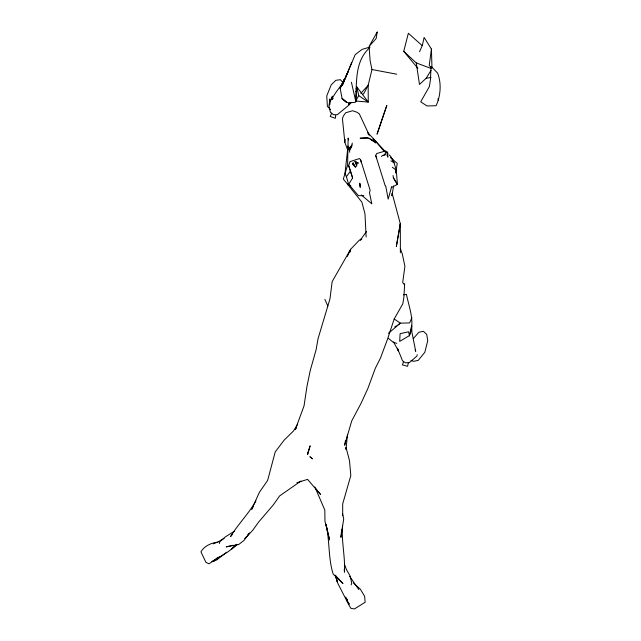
<?xml version="1.0" encoding="UTF-8"?>
<svg xmlns="http://www.w3.org/2000/svg" width="641" height="641" viewBox="0 0 641 641"><rect width="100%" height="100%" fill="white"/><g stroke="black" fill="none" stroke-linecap="round" stroke-linejoin="round"><path stroke-width="0.96" d="M403.526 294.828L406.434 294.363C409.19 307.952 415.256 321.838 409.455 335.588L399.688 341.413L400.096 333.681L408.573 331.798L409.455 335.588M369.793 47.114L369.28 49.101L370.097 60.639L371.972 69.54L368.166 85.285L368.255 102.095L355.691 101.006C356.837 82.649 354.545 62.009 369.192 48.139L369.793 47.114L362.077 49.389L355.154 54.685L342.294 85.469L347.911 72.032L340.171 88.306L342.102 98.57L346.557 102.256L348.784 102.816L355.202 102.36L356.564 100.941M404.655 283.586L403.942 296.847L402.844 303.77L394.183 319.002L387.372 339.61L380.425 358.167L375.289 368.351L367.846 388.534L360.979 403.477L351.733 420.889L344.634 445.239L345.499 440.367M358.744 95.629L355.691 101.006L356.965 87.04L368.255 102.095L358.744 95.629L356.965 87.04L356.043 88.77M352.246 143.031L351.701 146.204L350.098 149.866M347.454 434.654L345.988 449.437L346.028 447.466L349.521 460.759L350.811 475.606L342.679 503.938L342.703 515.741M341.677 529.787L340.908 537.358L343.712 518.841L342.623 513.978M353.167 164.288L353.367 162.718M354.409 164.609L352.903 164.232L355.378 167.189M335.724 115.428L335.347 118.305L330.203 116.486L331.726 113.128M347.694 150.09L344.842 142.278L345.219 139.409M419.543 51.697L422.355 45.375L424.11 37.442L431.425 49.077L429.222 65.366L430.984 67.537L430.472 79.652L429.374 86.567L420.72 101.799L426.954 105.965L436.104 105.733C440.671 95.717 441.617 83.458 437.611 73.098L431.193 66.392L431.73 67.986M395.777 173.182L397.236 163.383L390.609 157.654M349.746 152.294L349.161 148.664M350.218 252.017L350.659 249.245L359.184 240.335L361.572 238.684M393.606 185.978L391.939 195.817L392.156 193.326L400.305 223.701L400.393 252.786M348.976 149.842L349.321 147.927L352.037 145.042M409.335 335.892L411.706 325.348L411.867 332.062L415.729 351.388L415.136 349.834M408.381 362.726L407.58 366.307L402.38 364.873L403.389 362.245M219.366 543.536L219.815 541.669L225.384 536.862L234.285 531.269M417.844 68.258L403.734 51.36L408.357 33.26L422.195 45.631M391.691 186.603L388.182 199.127L385.73 186.026M395.737 172.149L396.274 170.226L394.071 162.83L392.669 159.521L390.665 157.365M417.267 354.689L416.874 356.1L409.351 362.614L405.449 362.814L402.476 360.723L398.926 351.869L393.502 341.877M351.156 584.913L351.749 583.086L350.154 576.027L346.565 569.825L344.586 564.577M366.147 236.986L364.969 213.765L361.877 202.139L348.191 185.041L352.614 177.966L348.64 165.538L349.946 161.66L359.433 158.551L360.627 159.865L370.121 190.217L369.472 192.789L371.836 203.886L361.348 194.952M385.209 185.826L375.714 155.467L376.668 153.536L385.746 150.907L387.076 152.598M351.733 62.401L345.595 77.321M330.091 101.791L332.479 96.198L329.362 103.097L328.977 105.893L330.427 112.311L333.528 114.707L337.23 114.715L348.84 105.196L351.42 102.352M395.866 171.163L396.274 170.226L392.3 167.237M411.923 317.656L409.575 322.928L400.417 323.16L398.021 324.771M347.334 256.424L350.659 249.245L332.174 281.583L329.979 298.842L318.072 338.6L316.101 349.77L310.26 370.45L306.951 386.515L304.034 405.913L295.269 429.742L296.671 427.227M253.564 506.029L251.697 509.355L259.349 492.36L267.65 480.381L275.229 451.881L284.083 440.215L293.49 430.968L297.664 424.134M413.277 338.656L418.902 332.238L423.445 331.301L426.69 334.386L427.755 340.659L424.839 352.262L418.252 360.37L413.709 361.308L411.033 360.538M403.734 51.36L416.273 62.914L419.47 84.452L426.185 78.25L431.032 70.366M381.611 156.54L382.276 155.515L385.754 154.665M255.943 500.893C248.732 513.681 238.196 524.05 230.616 536.477L232.258 534.562M366.596 231.353L360.282 240.199L361.82 239.021M363.848 195.601L358.455 195.721L348.608 184.103L346.404 176.708L350.467 171.115L348.64 165.538M249.349 533.176L243.989 540.427L238.789 544.465L226.193 546.877L232.979 545.251M246.577 536.533L244.894 538.616L252.754 530.227L258.66 522.038L273.314 504.884L279.628 495.918L300.99 481.014M247.698 535.147L249.381 533.064M360.763 93.41L368.166 85.285L364.04 93.137L362.678 94.556M219.414 556.965L216.826 559.769L212.211 561.644L228.589 551.404L236.978 544.73M219.494 556.981L216.826 559.769L226.754 552.23M236.249 544.746L231.377 549.281L236.858 544.313M218.22 557.221L209.102 563.832L205.905 562.317L200.921 551.813C204.383 545.956 211.322 542.751 217.972 542.15M350.443 102.36L348.359 104.195L350.779 102.432M388.406 333.32L400.417 323.16L394.183 319.002M383.895 155.338L386.146 152.502L387.829 152.013M351.701 146.204L349.321 147.927L349.666 150.523M394.816 326.91L396.418 325.844M333.216 98.586L331.806 99.515C335.003 91.927 341.613 86.471 344.529 78.731L340.171 88.306M224.07 538.464L218.028 541.949L213.261 543.864M391.258 187.613L397.412 184.376L396.274 170.226M369.112 138.119L373.222 141.148L374.673 140.547L375.346 142.158L374.456 141.3M356.276 163.167L358.047 162.566L358.487 163.271M296.903 482.729L307.568 479.372L320.604 494.532L315.805 488.666M350.899 147.47L349.321 147.927L351.14 147.574M354.297 161.78L355.979 161.292L356.572 162.702L357.654 162.982M426.185 78.25L431.024 77.473M396.763 343.36L393.213 342.286L388.326 338.28M371.804 140.347L374.673 140.547L375.522 142.991M371.972 69.54L396.755 74.204M370.754 139.594L374.673 140.547M416.273 62.914L431.072 68.443M368.863 138.624L367.349 137.895L360.154 138.232L367.774 137.863L370.033 138.985M373.222 141.148L375.402 142.502M390.93 160.803L394.071 162.83L390.537 156.092L389.175 154.954M346.212 101.967L342.022 98.466L346.557 102.256M348.608 184.103L350.851 186.018M353.431 583.014L360.442 589.327L364.617 596.234L365.162 602.26L354.441 608.95L350.851 608.325L348.688 604.559L338.039 583.815L335.115 575.161L342.943 583.526L333.184 574.104C328.032 558.063 329.891 540.595 325.965 524.202L329.586 539.97L324.955 521.093L324.827 510.108L314.859 486.952M367.99 133.881L369.28 135.163L359.305 113.826L356.692 112.143L352.646 110.733L345.675 112.768L343.36 116.029L342.438 118.737L344.842 142.278M343.536 83.05L340.331 79.684L335.82 80.333L331.213 84.828L326.75 95.942L327.391 106.318L330.596 109.691M386.659 153.055L367.485 132.367M384.608 151.749L373.294 138.688L374.24 140.403M404.455 284.732L402.692 282.569L404.896 266.271L402.268 253.86L400.296 248.444M353.055 164.016L355.475 167.061M358.824 589.56L349.625 576.347M355.635 91.23L356.668 92.697M349.113 603.958L346.941 600.617L345.82 596.987M349.209 604.094L347.406 601.29L346.981 599.399M393.27 177.741L397.412 184.376L393.374 177.701L393.045 175.498M347.454 183.815L348.191 185.041L343.304 179.079L347.598 165.25L348.151 137.991L348.44 139.914M352.662 163.167L353.479 164.729M324.883 299.443L327.847 306.045M346.404 176.708L345.002 173.399L347.999 146.052L348.063 148.023M375.714 155.467L376.628 158.247M350.467 171.115L352.614 177.966M335.588 575.682L337.519 582.597L335.796 575.995M360.627 159.865L361.38 162.686M438.011 98.722L438.452 100.453M351.412 82.248L355.691 101.006M346.557 598.686L346.941 600.617L346.669 598.726M359.673 183.318L360.234 187.356L359.753 183.582M359.785 183.214L359.897 185.145M344.273 569.24L344.441 572.205C345.347 556.813 341.365 541.565 342.47 526.117M329.819 104.972L329.522 98.986L329.778 103.898M431.425 49.077L431.97 67.802M356.853 164.088L356.636 166.275L355.467 162.662L356.853 164.088M377.196 32.05L376.163 38.508L369.04 46.473L377.196 32.05M307.872 452.626L307.664 454.469L310.148 445.815L307.872 452.626M400.305 223.701L396.346 246.465L400.305 223.701M386.787 105.533L377.092 134.025L386.787 105.533M387.765 153.255L387.044 155.298L387.877 157.173L387.765 153.255M215.496 560.218L212.211 561.644L215.496 560.218M312.471 458.764L310.028 456.833L312.471 458.764M398.43 350.964L397.42 348.271L398.43 350.964"/></g></svg>
